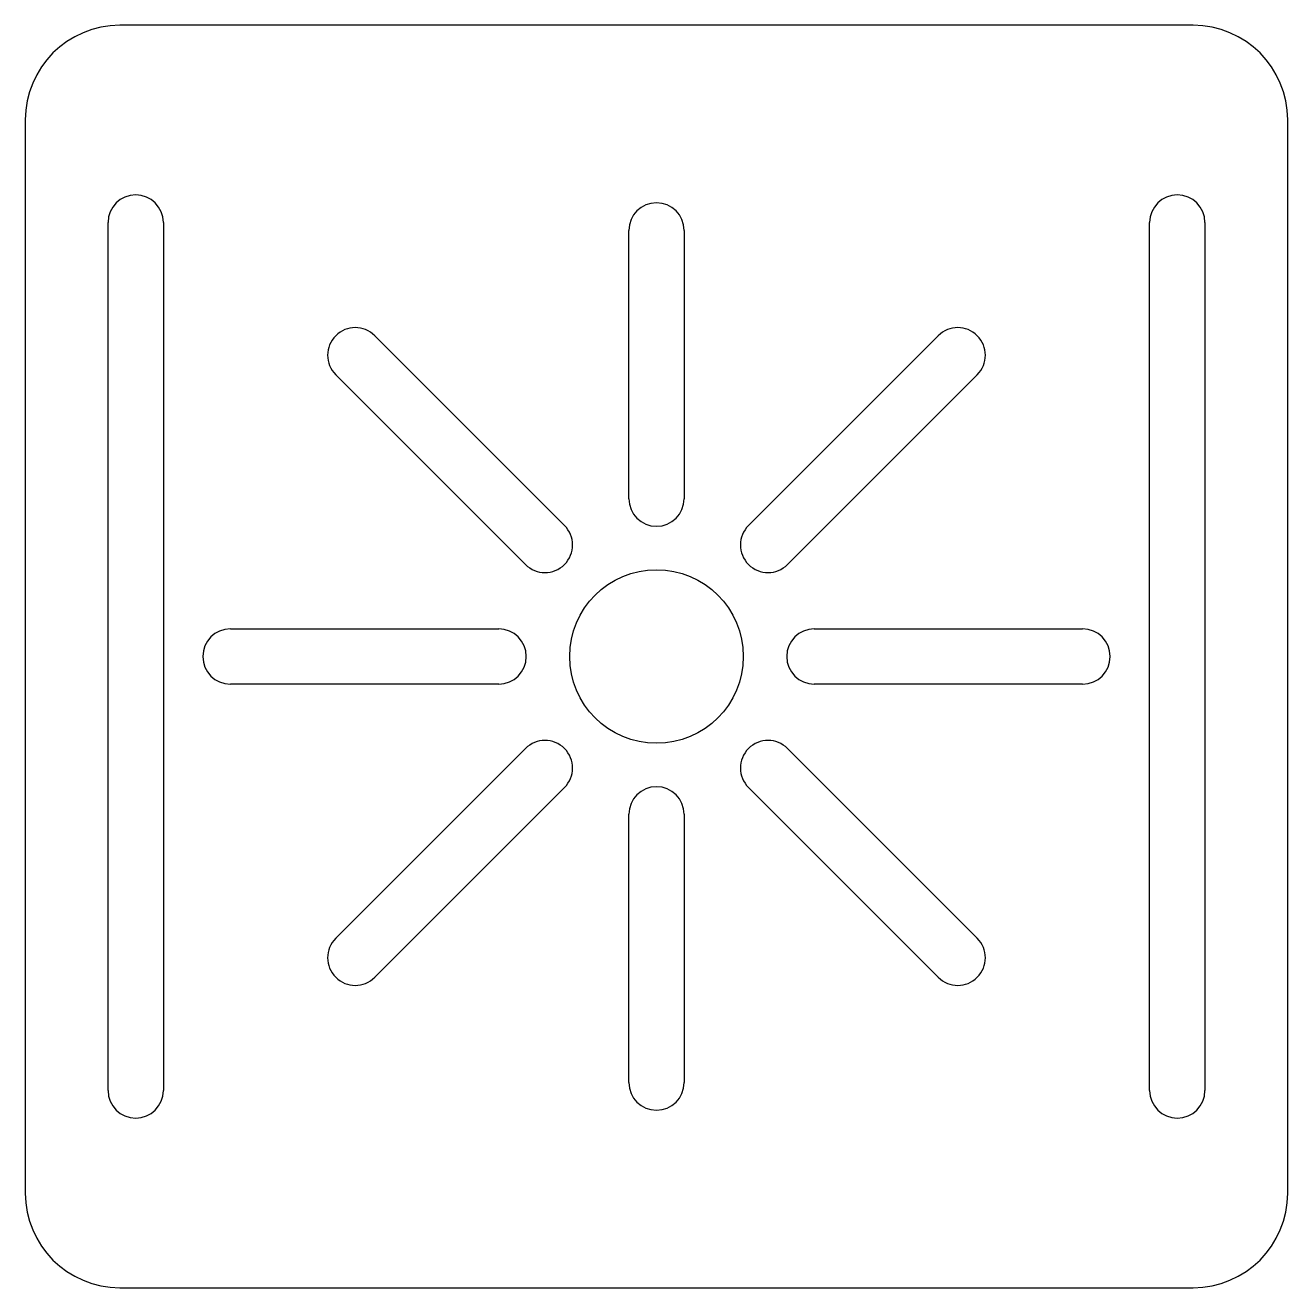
# Model space of a CAD drawing. Header units: millimetres. Extents: x -80 to 80, y -80 to 80.
import ezdxf

# ---------------------------------------------------------------- set-up
doc = ezdxf.new("R2010")
doc.units = ezdxf.units.MM
doc.layers.get('0').update_dxf_attribs({"linetype": 'CONTINUOUS'})

msp = doc.modelspace()

# ---------------------------------------------------------------- linework, layer by layer
at = {"linetype": 'CONTINUOUS'}
for p, q in [((68, 80), (-68, 80)), ((-80, 68), (-80, -68)), ((80, -68), (80, 68)), ((-69.5, -55), (-69.5, 55)), ((-62.5, 55), (-62.5, -55)), ((62.5, -55), (62.5, 55)), ((69.5, 55), (69.5, -55)), ((-3.5, 20), (-3.5, 54)), ((3.5, 54), (3.5, 20)), ((-35.7089, 40.6586), (-11.6673, 16.617)), ((11.6673, 16.617), (35.7089, 40.6586)), ((-16.617, 11.6673), (-40.6586, 35.7089)), ((40.6586, 35.7089), (16.617, 11.6673)), ((-54, 3.5), (-20, 3.5)), ((20, 3.5), (54, 3.5)), ((-20, -3.5), (-54, -3.5)), ((54, -3.5), (20, -3.5)), ((-40.6586, -35.7089), (-16.617, -11.6673)), ((16.617, -11.6673), (40.6586, -35.7089)), ((-11.6673, -16.617), (-35.7089, -40.6586)), ((35.7089, -40.6586), (11.6673, -16.617)), ((-3.5, -54), (-3.5, -20)), ((3.5, -20), (3.5, -54)), ((-68, -80), (68, -80))]:
    msp.add_line(p, q, dxfattribs=at)
msp.add_circle((0, 0), 11, dxfattribs=at)
for centre, radius, start, end in [((-68, 68), 12, 90, 180), ((68, 68), 12, 0, 90), ((-66, 55), 3.5, 0, 180), ((66, 55), 3.5, 0, 180), ((0, 54), 3.5, 0, 180), ((-38.1838, 38.1838), 3.5, 45, 225), ((38.1838, 38.1838), 3.5, -45, 135), ((0, 20), 3.5, 180, 360), ((-14.1421, 14.1421), 3.5, 225, 405), ((14.1421, 14.1421), 3.5, 135, 315), ((-54, 0), 3.5, 90, 270), ((-20, 0), 3.5, 270, 450), ((20, 0), 3.5, 90, 270), ((54, 0), 3.5, -90, 90), ((-14.1421, -14.1421), 3.5, -45, 135), ((14.1421, -14.1421), 3.5, 45, 225), ((0, -20), 3.5, 0, 180), ((-38.1838, -38.1838), 3.5, -225, -45), ((38.1838, -38.1838), 3.5, -135, 45), ((0, -54), 3.5, -180, 0), ((-66, -55), 3.5, 180, 360), ((66, -55), 3.5, 180, 360), ((-68, -68), 12, 180, 270), ((68, -68), 12, 270, 360)]:
    msp.add_arc(centre, radius, start, end, dxfattribs=at)

doc.saveas('drawing.dxf')
